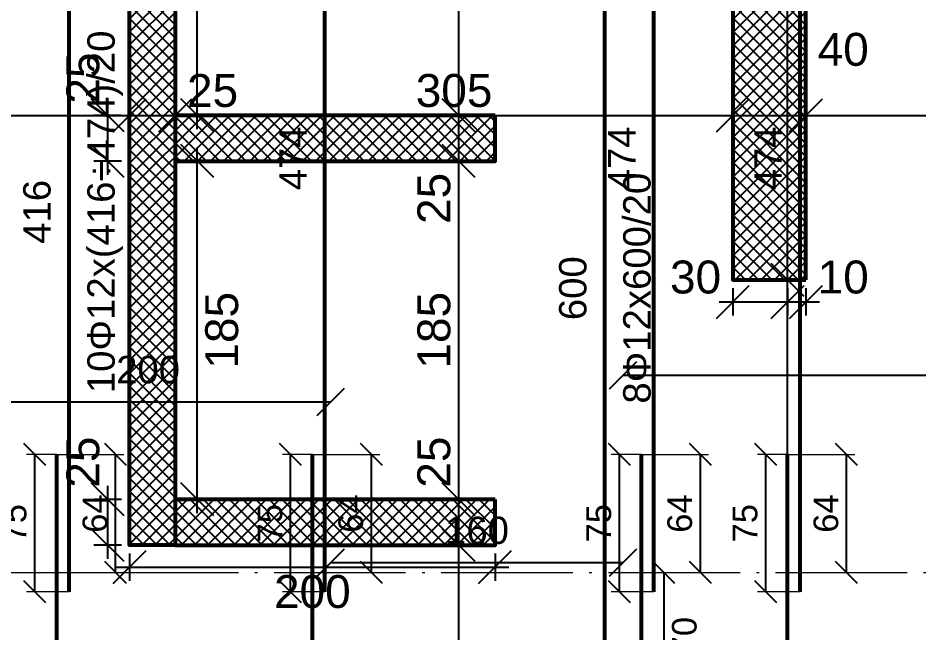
# Model space of a CAD drawing. Header units: millimetres. Extents: x -404 to 6018, y -5139 to 7890.
# Drawn here: x 4403.8 to 4896.8, y 1047 to 1383.2 of the extents above; entities that cross this region are included whole.
import ezdxf
from ezdxf.enums import TextEntityAlignment as Align

# ---------------------------------------------------------------- set-up
doc = ezdxf.new("R2010")
doc.units = ezdxf.units.MM
doc.linetypes.add('ZWCAD_ISO04W100', pattern=[30.5, 24, -3, 0.5, -3])
doc.layers.add('AXIS LINES', color=255, linetype='ZWCAD_ISO04W100', lineweight=13)
doc.layers.add('WALL', color=10, linetype='Continuous', lineweight=53)
for name, color, linetype in [('FW_DIM', 7, 'Continuous'), ('FW_WALL_HATCH', 8, 'Continuous'), ('REB_BOT_MESH_Y', 5, 'Continuous'), ('REB_BOT_MESH_Y_AXDIM', 5, 'Continuous'), ('REB_BOT_MESH_Y_LAP', 5, 'Continuous'), ('REB_BOT_MESH_Y_RANGE', 5, 'Continuous'), ('REB_BOT_MESH_Y_TEXT', 5, 'Continuous')]:
    doc.layers.add(name, color=color, linetype=linetype)
doc.styles.add('REBAR_TXT', font='arial.ttf')
doc.styles.get("Standard").update_dxf_attribs({"font": 'arial.ttf'})
doc.dimstyles.new('FW_DIM', dxfattribs={"dimtxt": 18, "dimasz": 9, "dimexe": 7.5, "dimexo": 4.5, "dimgap": 4.5, "dimtad": 1, "dimdec": 0, "dimtxsty": 'Standard', "dimtsz": 9, "dimcen": 2.5, "dimdle": 7.5, "dimclrd": 256, "dimclre": 256, "dimclrt": 7, "dimazin": 3, "dimtfac": 1, "dimtmove": 2, "dimatfit": 3})
doc.dimstyles.new('REBAR LAP', dxfattribs={"dimtxt": 13.5, "dimasz": 2.5, "dimexe": 4.5, "dimexo": 0, "dimgap": 4.5, "dimtad": 1, "dimdec": 0, "dimtxsty": 'Standard', "dimtsz": 6, "dimcen": 2.5, "dimclrd": 6, "dimclre": 6, "dimclrt": 7, "dimazin": 3, "dimtfac": 1, "dimtmove": 2, "dimatfit": 3, "dimlwd": 25, "dimlwe": 18})
doc.dimstyles.new('REBAR M-200', dxfattribs={"dimtxt": 15, "dimasz": 15, "dimexe": 25, "dimexo": 12.5, "dimgap": 10, "dimtad": 1, "dimdec": 0, "dimtxsty": 'Standard', "dimblk": 'NONE', "dimcen": 50, "dimse1": 1, "dimse2": 1, "dimclrd": 6, "dimclre": 6, "dimclrt": 7, "dimazin": 3, "dimtfac": 1, "dimtmove": 2, "dimatfit": 3, "dimldrblk": 'NONE', "dimlwd": 53})
doc.dimstyles.new('REBAR RANGE', dxfattribs={"dimtxt": 15, "dimasz": 2.5, "dimexe": 0, "dimexo": 0, "dimgap": 10, "dimtad": 1, "dimdec": 0, "dimtxsty": 'Standard', "dimtsz": 7.5, "dimcen": 2.5, "dimse1": 1, "dimse2": 1, "dimclrd": 6, "dimclre": 6, "dimclrt": 7, "dimazin": 3, "dimtfac": 1, "dimtmove": 2, "dimatfit": 3, "dimlwd": 25})

# ---------------------------------------------------------------- blocks, each defined once
blk = doc.blocks.new('*D738')
at = {"color": 6, "lineweight": 53}
blk.add_line((4824.99, 598.5), (4824.99, 1144.5), dxfattribs=at)
at = {"layer": 'Defpoints'}
for p in [(4824.99, 1144.5), (4824.99, 598.5), (4824.99, 598.5)]:
    blk.add_point(p, dxfattribs=at)
at = {"layer": 'REB_BOT_MESH_Y', "color": 7, "insert": (4807.49, 871.5), "char_height": 15, "attachment_point": 5, "rotation": 90}
blk.add_mtext('546', dxfattribs=at)
blk = doc.blocks.new('_NONE')
blk = doc.blocks.new('*D739')
at = {"color": 6, "lineweight": 53}
blk.add_line((4831.74, 1069.5), (4831.74, 1543.5), dxfattribs=at)
at = {"layer": 'Defpoints'}
for p in [(4831.74, 1543.5), (4831.74, 1069.5), (4831.74, 1069.5)]:
    blk.add_point(p, dxfattribs=at)
at = {"layer": 'REB_BOT_MESH_Y', "color": 7, "insert": (4814.24, 1306.5), "char_height": 15, "attachment_point": 5, "rotation": 90}
blk.add_mtext('474', dxfattribs=at)
blk = doc.blocks.new('_Oblique')
at = {"color": 0, "linetype": 'ByBlock', "lineweight": -2}
blk.add_line((-0.5, -0.5), (0.5, 0.5), dxfattribs=at)
blk = doc.blocks.new('*D747')
at = {"color": 6, "lineweight": 18}
for p, q in [((4824.99, 1144.5), (4808.49, 1144.5)), ((4831.74, 1069.5), (4808.49, 1069.5))]:
    blk.add_line(p, q, dxfattribs=at)
at = {"color": 6, "lineweight": 25}
blk.add_line((4812.99, 1069.5), (4812.99, 1144.5), dxfattribs=at)
at = {"layer": 'Defpoints'}
for p in [(4824.99, 1144.5), (4812.99, 1069.5), (4831.74, 1069.5)]:
    blk.add_point(p, dxfattribs=at)
at = {"layer": 'REB_BOT_MESH_Y_LAP', "color": 6, "xscale": 12, "yscale": 12, "rotation": 90}
for p in [(4812.99, 1144.5), (4812.99, 1069.5)]:
    blk.add_blockref('_OBLIQUE', p, dxfattribs=at)
at = {"layer": 'REB_BOT_MESH_Y_LAP', "color": 7, "insert": (4801.74, 1107), "char_height": 13.5, "attachment_point": 5, "rotation": 90}
blk.add_mtext('75', dxfattribs=at)
blk = doc.blocks.new('*D748')
at = {"color": 6, "lineweight": 18}
for p, q in [((4824.99, 1144.5), (4861.74, 1144.5)), ((4824.99, 1080), (4861.74, 1080))]:
    blk.add_line(p, q, dxfattribs=at)
at = {"color": 6, "lineweight": 25}
blk.add_line((4857.24, 1080), (4857.24, 1144.5), dxfattribs=at)
at = {"layer": 'Defpoints'}
for p in [(4824.99, 1144.5), (4824.99, 1080), (4857.24, 1080)]:
    blk.add_point(p, dxfattribs=at)
at = {"layer": 'REB_BOT_MESH_Y_AXDIM', "color": 6, "xscale": 12, "yscale": 12, "rotation": 90}
for p in [(4857.24, 1144.5), (4857.24, 1080)]:
    blk.add_blockref('_OBLIQUE', p, dxfattribs=at)
at = {"layer": 'REB_BOT_MESH_Y_AXDIM', "color": 7, "insert": (4845.99, 1112.25), "char_height": 13.5, "attachment_point": 5, "rotation": 90}
blk.add_mtext('64', dxfattribs=at)
blk = doc.blocks.new('*D761')
at = {"color": 6, "lineweight": 53}
blk.add_line((4724.99, 935.5), (4724.99, 1535.5), dxfattribs=at)
at = {"layer": 'Defpoints'}
for p in [(4724.99, 1535.5), (4724.99, 935.5), (4724.99, 935.5)]:
    blk.add_point(p, dxfattribs=at)
at = {"layer": 'REB_BOT_MESH_Y', "color": 7, "insert": (4707.49, 1235.5), "char_height": 15, "attachment_point": 5, "rotation": 90}
blk.add_mtext('600', dxfattribs=at)
blk = doc.blocks.new('*D768')
at = {"color": 6, "lineweight": 18}
for p, q in [((4731.74, 1080), (4761.74, 1080)), ((4731.74, 1010.5), (4761.74, 1010.5))]:
    blk.add_line(p, q, dxfattribs=at)
at = {"color": 6, "lineweight": 25}
blk.add_line((4757.24, 1080), (4757.24, 1010.5), dxfattribs=at)
at = {"layer": 'Defpoints'}
for p in [(4731.74, 1080), (4757.24, 1080), (4731.74, 1010.5)]:
    blk.add_point(p, dxfattribs=at)
at = {"layer": 'REB_BOT_MESH_Y_AXDIM', "color": 6, "xscale": 12, "yscale": 12, "rotation": 90}
for p in [(4757.24, 1080), (4757.24, 1010.5)]:
    blk.add_blockref('_OBLIQUE', p, dxfattribs=at)
at = {"layer": 'REB_BOT_MESH_Y_AXDIM', "color": 7, "insert": (4768.49, 1045.25), "char_height": 13.5, "attachment_point": 5, "rotation": 90}
blk.add_mtext('70', dxfattribs=at)
blk = doc.blocks.new('*D777')
at = {"color": 6, "lineweight": 53}
blk.add_line((4424.99, 598.5), (4424.99, 1144.5), dxfattribs=at)
at = {"layer": 'Defpoints'}
for p in [(4424.99, 1144.5), (4424.99, 598.5), (4424.99, 598.5)]:
    blk.add_point(p, dxfattribs=at)
at = {"layer": 'REB_BOT_MESH_Y', "color": 7, "insert": (4407.49, 871.5), "char_height": 15, "attachment_point": 5, "rotation": 90}
blk.add_mtext('546', dxfattribs=at)
blk = doc.blocks.new('*D778')
at = {"color": 6, "lineweight": 53}
blk.add_line((4431.74, 1069.5), (4431.74, 1485), dxfattribs=at)
at = {"layer": 'Defpoints'}
for p in [(4431.74, 1485), (4431.74, 1069.5), (4431.74, 1069.5)]:
    blk.add_point(p, dxfattribs=at)
at = {"layer": 'REB_BOT_MESH_Y', "color": 7, "insert": (4414.24, 1277.25), "char_height": 15, "attachment_point": 5, "rotation": 90}
blk.add_mtext('416', dxfattribs=at)
blk = doc.blocks.new('*D783')
at = {"color": 6, "lineweight": 18}
for p, q in [((4424.99, 1144.5), (4408.49, 1144.5)), ((4431.74, 1069.5), (4408.49, 1069.5))]:
    blk.add_line(p, q, dxfattribs=at)
at = {"color": 6, "lineweight": 25}
blk.add_line((4412.99, 1069.5), (4412.99, 1144.5), dxfattribs=at)
at = {"layer": 'Defpoints'}
for p in [(4424.99, 1144.5), (4412.99, 1069.5), (4431.74, 1069.5)]:
    blk.add_point(p, dxfattribs=at)
at = {"layer": 'REB_BOT_MESH_Y_LAP', "color": 6, "xscale": 12, "yscale": 12, "rotation": 90}
for p in [(4412.99, 1144.5), (4412.99, 1069.5)]:
    blk.add_blockref('_OBLIQUE', p, dxfattribs=at)
at = {"layer": 'REB_BOT_MESH_Y_LAP', "color": 7, "insert": (4401.74, 1107), "char_height": 13.5, "attachment_point": 5, "rotation": 90}
blk.add_mtext('75', dxfattribs=at)
blk = doc.blocks.new('*D784')
at = {"color": 6, "lineweight": 18}
for p, q in [((4424.99, 1144.5), (4461.74, 1144.5)), ((4424.99, 1080), (4461.74, 1080))]:
    blk.add_line(p, q, dxfattribs=at)
at = {"color": 6, "lineweight": 25}
blk.add_line((4457.24, 1080), (4457.24, 1144.5), dxfattribs=at)
at = {"layer": 'Defpoints'}
for p in [(4424.99, 1144.5), (4424.99, 1080), (4457.24, 1080)]:
    blk.add_point(p, dxfattribs=at)
at = {"layer": 'REB_BOT_MESH_Y_AXDIM', "color": 6, "xscale": 12, "yscale": 12, "rotation": 90}
for p in [(4457.24, 1144.5), (4457.24, 1080)]:
    blk.add_blockref('_OBLIQUE', p, dxfattribs=at)
at = {"layer": 'REB_BOT_MESH_Y_AXDIM', "color": 7, "insert": (4445.99, 1112.25), "char_height": 13.5, "attachment_point": 5, "rotation": 90}
blk.add_mtext('64', dxfattribs=at)
blk = doc.blocks.new('*D787')
at = {"color": 6, "lineweight": 53}
blk.add_line((4564.99, 598.5), (4564.99, 1144.5), dxfattribs=at)
at = {"layer": 'Defpoints'}
for p in [(4564.99, 1144.5), (4564.99, 598.5), (4564.99, 598.5)]:
    blk.add_point(p, dxfattribs=at)
at = {"layer": 'REB_BOT_MESH_Y', "color": 7, "insert": (4547.49, 871.5), "char_height": 15, "attachment_point": 5, "rotation": 90}
blk.add_mtext('546', dxfattribs=at)
blk = doc.blocks.new('*D788')
at = {"color": 6, "lineweight": 53}
blk.add_line((4571.74, 1069.5), (4571.74, 1543.5), dxfattribs=at)
at = {"layer": 'Defpoints'}
for p in [(4571.74, 1543.5), (4571.74, 1069.5), (4571.74, 1069.5)]:
    blk.add_point(p, dxfattribs=at)
at = {"layer": 'REB_BOT_MESH_Y', "color": 7, "insert": (4554.24, 1306.5), "char_height": 15, "attachment_point": 5, "rotation": 90}
blk.add_mtext('474', dxfattribs=at)
blk = doc.blocks.new('*D796')
at = {"color": 6, "lineweight": 18}
for p, q in [((4564.99, 1144.5), (4548.49, 1144.5)), ((4571.74, 1069.5), (4548.49, 1069.5))]:
    blk.add_line(p, q, dxfattribs=at)
at = {"color": 6, "lineweight": 25}
blk.add_line((4552.99, 1069.5), (4552.99, 1144.5), dxfattribs=at)
at = {"layer": 'Defpoints'}
for p in [(4564.99, 1144.5), (4552.99, 1069.5), (4571.74, 1069.5)]:
    blk.add_point(p, dxfattribs=at)
at = {"layer": 'REB_BOT_MESH_Y_LAP', "color": 6, "xscale": 12, "yscale": 12, "rotation": 90}
for p in [(4552.99, 1144.5), (4552.99, 1069.5)]:
    blk.add_blockref('_OBLIQUE', p, dxfattribs=at)
at = {"layer": 'REB_BOT_MESH_Y_LAP', "color": 7, "insert": (4541.74, 1107), "char_height": 13.5, "attachment_point": 5, "rotation": 90}
blk.add_mtext('75', dxfattribs=at)
blk = doc.blocks.new('*D797')
at = {"color": 6, "lineweight": 18}
for p, q in [((4564.99, 1144.5), (4601.74, 1144.5)), ((4564.99, 1080), (4601.74, 1080))]:
    blk.add_line(p, q, dxfattribs=at)
at = {"color": 6, "lineweight": 25}
blk.add_line((4597.24, 1080), (4597.24, 1144.5), dxfattribs=at)
at = {"layer": 'Defpoints'}
for p in [(4564.99, 1144.5), (4564.99, 1080), (4597.24, 1080)]:
    blk.add_point(p, dxfattribs=at)
at = {"layer": 'REB_BOT_MESH_Y_AXDIM', "color": 6, "xscale": 12, "yscale": 12, "rotation": 90}
for p in [(4597.24, 1144.5), (4597.24, 1080)]:
    blk.add_blockref('_OBLIQUE', p, dxfattribs=at)
at = {"layer": 'REB_BOT_MESH_Y_AXDIM', "color": 7, "insert": (4585.99, 1112.25), "char_height": 13.5, "attachment_point": 5, "rotation": 90}
blk.add_mtext('64', dxfattribs=at)
blk = doc.blocks.new('*D806')
at = {"color": 6, "lineweight": 53}
blk.add_line((4744.99, 598.5), (4744.99, 1144.5), dxfattribs=at)
at = {"layer": 'Defpoints'}
for p in [(4744.99, 1144.5), (4744.99, 598.5), (4744.99, 598.5)]:
    blk.add_point(p, dxfattribs=at)
at = {"layer": 'REB_BOT_MESH_Y', "color": 7, "insert": (4727.49, 871.5), "char_height": 15, "attachment_point": 5, "rotation": 90}
blk.add_mtext('546', dxfattribs=at)
blk = doc.blocks.new('*D807')
at = {"color": 6, "lineweight": 53}
blk.add_line((4751.74, 1069.5), (4751.74, 1543.5), dxfattribs=at)
at = {"layer": 'Defpoints'}
for p in [(4751.74, 1543.5), (4751.74, 1069.5), (4751.74, 1069.5)]:
    blk.add_point(p, dxfattribs=at)
at = {"layer": 'REB_BOT_MESH_Y', "color": 7, "insert": (4734.24, 1306.5), "char_height": 15, "attachment_point": 5, "rotation": 90}
blk.add_mtext('474', dxfattribs=at)
blk = doc.blocks.new('*D815')
at = {"color": 6, "lineweight": 18}
for p, q in [((4744.99, 1144.5), (4728.49, 1144.5)), ((4751.74, 1069.5), (4728.49, 1069.5))]:
    blk.add_line(p, q, dxfattribs=at)
at = {"color": 6, "lineweight": 25}
blk.add_line((4732.99, 1069.5), (4732.99, 1144.5), dxfattribs=at)
at = {"layer": 'Defpoints'}
for p in [(4744.99, 1144.5), (4732.99, 1069.5), (4751.74, 1069.5)]:
    blk.add_point(p, dxfattribs=at)
at = {"layer": 'REB_BOT_MESH_Y_LAP', "color": 6, "xscale": 12, "yscale": 12, "rotation": 90}
for p in [(4732.99, 1144.5), (4732.99, 1069.5)]:
    blk.add_blockref('_OBLIQUE', p, dxfattribs=at)
at = {"layer": 'REB_BOT_MESH_Y_LAP', "color": 7, "insert": (4721.74, 1107), "char_height": 13.5, "attachment_point": 5, "rotation": 90}
blk.add_mtext('75', dxfattribs=at)
blk = doc.blocks.new('*D816')
at = {"color": 6, "lineweight": 18}
for p, q in [((4744.99, 1144.5), (4781.74, 1144.5)), ((4744.99, 1080), (4781.74, 1080))]:
    blk.add_line(p, q, dxfattribs=at)
at = {"color": 6, "lineweight": 25}
blk.add_line((4777.24, 1080), (4777.24, 1144.5), dxfattribs=at)
at = {"layer": 'Defpoints'}
for p in [(4744.99, 1144.5), (4744.99, 1080), (4777.24, 1080)]:
    blk.add_point(p, dxfattribs=at)
at = {"layer": 'REB_BOT_MESH_Y_AXDIM', "color": 6, "xscale": 12, "yscale": 12, "rotation": 90}
for p in [(4777.24, 1144.5), (4777.24, 1080)]:
    blk.add_blockref('_OBLIQUE', p, dxfattribs=at)
at = {"layer": 'REB_BOT_MESH_Y_AXDIM', "color": 7, "insert": (4765.99, 1112.25), "char_height": 13.5, "attachment_point": 5, "rotation": 90}
blk.add_mtext('64', dxfattribs=at)
blk = doc.blocks.new('*D861')
at = {"color": 6, "lineweight": 25}
blk.add_line((4734.99, 1188), (5414.99, 1188), dxfattribs=at)
at = {"layer": 'Defpoints'}
for p in [(4734.99, 1188), (4734.99, 1188), (5414.99, 1188)]:
    blk.add_point(p, dxfattribs=at)
at = {"layer": 'REB_BOT_MESH_Y_RANGE', "color": 6, "xscale": 15, "yscale": 15}
for p in [(4734.99, 1188), (5414.99, 1188)]:
    blk.add_blockref('_OBLIQUE', p, dxfattribs=at)
at = {"layer": 'REB_BOT_MESH_Y_RANGE', "color": 7, "insert": (5074.99, 1205.5), "char_height": 15, "attachment_point": 5}
blk.add_mtext('680', dxfattribs=at)
blk = doc.blocks.new('*D869')
at = {"color": 6, "lineweight": 25}
blk.add_line((4374.99, 1173.38), (4574.99, 1173.38), dxfattribs=at)
at = {"layer": 'Defpoints'}
for p in [(4374.99, 1173.38), (4374.99, 1173.38), (4574.99, 1173.38)]:
    blk.add_point(p, dxfattribs=at)
at = {"layer": 'REB_BOT_MESH_Y_RANGE', "color": 6, "xscale": 15, "yscale": 15}
for p in [(4374.99, 1173.38), (4574.99, 1173.38)]:
    blk.add_blockref('_OBLIQUE', p, dxfattribs=at)
at = {"layer": 'REB_BOT_MESH_Y_RANGE', "color": 7, "insert": (4474.99, 1190.88), "char_height": 15, "attachment_point": 5}
blk.add_mtext('200', dxfattribs=at)
blk = doc.blocks.new('*D873')
at = {"color": 6, "lineweight": 25}
blk.add_line((4574.99, 1085.5), (4734.99, 1085.5), dxfattribs=at)
at = {"layer": 'Defpoints'}
for p in [(4574.99, 1085.5), (4574.99, 1085.5), (4734.99, 1085.5)]:
    blk.add_point(p, dxfattribs=at)
at = {"layer": 'REB_BOT_MESH_Y_RANGE', "color": 6, "xscale": 15, "yscale": 15}
for p in [(4574.99, 1085.5), (4734.99, 1085.5)]:
    blk.add_blockref('_OBLIQUE', p, dxfattribs=at)
at = {"layer": 'REB_BOT_MESH_Y_RANGE', "color": 7, "insert": (4654.99, 1103), "char_height": 15, "attachment_point": 5}
blk.add_mtext('160', dxfattribs=at)
blk = doc.blocks.new('*D895')
for p, q in [((4452.89, 1087.5), (4452.89, 1127.5)), ((4460.39, 1120), (4445.39, 1120)), ((4460.39, 1095), (4445.39, 1095))]:
    blk.add_line(p, q)
at = {"layer": 'Defpoints'}
for p in [(4464.89, 1120), (4452.89, 1095), (4464.89, 1095)]:
    blk.add_point(p, dxfattribs=at)
at = {"layer": 'FW_DIM', "xscale": 18, "yscale": 18, "rotation": 90}
for p in [(4452.89, 1120), (4452.89, 1095)]:
    blk.add_blockref('_OBLIQUE', p, dxfattribs=at)
at = {"layer": 'FW_DIM', "color": 7, "insert": (4439.39, 1140.4), "char_height": 18, "attachment_point": 5, "rotation": 90}
blk.add_mtext('25', dxfattribs=at)
blk = doc.blocks.new('*D896')
for p, q in [((4464.89, 1090.5), (4464.89, 1075.5)), ((4664.89, 1090.5), (4664.89, 1075.5)), ((4457.39, 1083), (4672.39, 1083))]:
    blk.add_line(p, q)
at = {"layer": 'Defpoints'}
for p in [(4464.89, 1095), (4664.89, 1095), (4464.89, 1083)]:
    blk.add_point(p, dxfattribs=at)
at = {"layer": 'FW_DIM', "xscale": 18, "yscale": 18}
for p in [(4464.89, 1083), (4664.89, 1083)]:
    blk.add_blockref('_OBLIQUE', p, dxfattribs=at)
at = {"layer": 'FW_DIM', "color": 7, "insert": (4564.89, 1069.5), "char_height": 18, "attachment_point": 5}
blk.add_mtext('200', dxfattribs=at)
blk = doc.blocks.new('*D897')
for p, q in [((4452.89, 1297.5), (4452.89, 1337.5)), ((4460.39, 1330), (4445.39, 1330)), ((4460.39, 1305), (4445.39, 1305))]:
    blk.add_line(p, q)
at = {"layer": 'Defpoints'}
for p in [(4464.89, 1330), (4452.89, 1305), (4464.89, 1305)]:
    blk.add_point(p, dxfattribs=at)
at = {"layer": 'FW_DIM', "xscale": 18, "yscale": 18, "rotation": 90}
for p in [(4452.89, 1330), (4452.89, 1305)]:
    blk.add_blockref('_OBLIQUE', p, dxfattribs=at)
at = {"layer": 'FW_DIM', "color": 7, "insert": (4439.39, 1350.4), "char_height": 18, "attachment_point": 5, "rotation": 90}
blk.add_mtext('25', dxfattribs=at)
blk = doc.blocks.new('*D898')
for p, q in [((4501.89, 1112.5), (4501.89, 1312.5)), ((4494.39, 1305), (4509.39, 1305)), ((4494.39, 1120), (4509.39, 1120))]:
    blk.add_line(p, q)
at = {"layer": 'Defpoints'}
for p in [(4489.89, 1305), (4489.89, 1120), (4501.89, 1120)]:
    blk.add_point(p, dxfattribs=at)
at = {"layer": 'FW_DIM', "xscale": 18, "yscale": 18, "rotation": 90}
for p in [(4501.89, 1305), (4501.89, 1120)]:
    blk.add_blockref('_OBLIQUE', p, dxfattribs=at)
at = {"layer": 'FW_DIM', "color": 7, "insert": (4515.39, 1212.5), "char_height": 18, "attachment_point": 5, "rotation": 90}
blk.add_mtext('185', dxfattribs=at)
blk = doc.blocks.new('*D900')
for p, q in [((4501.89, 1322.5), (4501.89, 1567.5)), ((4494.39, 1560), (4509.39, 1560)), ((4494.39, 1330), (4509.39, 1330))]:
    blk.add_line(p, q)
at = {"layer": 'Defpoints'}
for p in [(4489.89, 1560), (4489.89, 1330), (4501.89, 1330)]:
    blk.add_point(p, dxfattribs=at)
at = {"layer": 'FW_DIM', "xscale": 18, "yscale": 18, "rotation": 90}
for p in [(4501.89, 1560), (4501.89, 1330)]:
    blk.add_blockref('_OBLIQUE', p, dxfattribs=at)
at = {"layer": 'FW_DIM', "color": 7, "insert": (4515.39, 1445), "char_height": 18, "attachment_point": 5, "rotation": 90}
blk.add_mtext('230', dxfattribs=at)
blk = doc.blocks.new('*D917')
for p, q in [((4794.99, 1235.5), (4794.99, 1220.5)), ((4824.99, 1235.5), (4824.99, 1220.5)), ((4787.49, 1228), (4832.49, 1228))]:
    blk.add_line(p, q)
at = {"layer": 'Defpoints'}
for p in [(4794.99, 1240), (4824.99, 1240), (4794.99, 1228)]:
    blk.add_point(p, dxfattribs=at)
at = {"layer": 'FW_DIM', "xscale": 18, "yscale": 18}
for p in [(4794.99, 1228), (4824.99, 1228)]:
    blk.add_blockref('_OBLIQUE', p, dxfattribs=at)
at = {"layer": 'FW_DIM', "color": 7, "insert": (4774.59, 1241.5), "char_height": 18, "attachment_point": 5}
blk.add_mtext('30', dxfattribs=at)
blk = doc.blocks.new('*D918')
for p, q in [((4824.99, 1235.5), (4824.99, 1220.5)), ((4834.99, 1235.5), (4834.99, 1220.5)), ((4817.49, 1228), (4842.49, 1228))]:
    blk.add_line(p, q)
at = {"layer": 'Defpoints'}
for p in [(4824.99, 1240), (4834.99, 1240), (4824.99, 1228)]:
    blk.add_point(p, dxfattribs=at)
at = {"layer": 'FW_DIM', "xscale": 18, "yscale": 18}
for p in [(4824.99, 1228), (4834.99, 1228)]:
    blk.add_blockref('_OBLIQUE', p, dxfattribs=at)
at = {"layer": 'FW_DIM', "color": 7, "insert": (4855.39, 1241.5), "char_height": 18, "attachment_point": 5}
blk.add_mtext('10', dxfattribs=at)
blk = doc.blocks.new('*D980')
for p, q in [((3819.99, 1334.5), (3819.99, 1337.5)), ((4464.89, 1334.5), (4464.89, 1337.5)), ((3812.49, 1330), (4472.39, 1330))]:
    blk.add_line(p, q)
at = {"layer": 'Defpoints'}
for p in [(3819.99, 1330), (3819.99, 1330), (4464.89, 1330)]:
    blk.add_point(p, dxfattribs=at)
at = {"layer": 'FW_DIM', "xscale": 18, "yscale": 18}
for p in [(3819.99, 1330), (4464.89, 1330)]:
    blk.add_blockref('_OBLIQUE', p, dxfattribs=at)
at = {"layer": 'FW_DIM', "color": 7, "insert": (4142.44, 1343.5), "char_height": 18, "attachment_point": 5}
blk.add_mtext('645', dxfattribs=at)
blk = doc.blocks.new('*D981')
for p, q in [((4464.89, 1334.5), (4464.89, 1337.5)), ((4489.89, 1334.5), (4489.89, 1337.5)), ((4457.39, 1330), (4497.39, 1330))]:
    blk.add_line(p, q)
at = {"layer": 'Defpoints'}
for p in [(4464.89, 1330), (4464.89, 1330), (4489.89, 1330)]:
    blk.add_point(p, dxfattribs=at)
at = {"layer": 'FW_DIM', "xscale": 18, "yscale": 18}
for p in [(4464.89, 1330), (4489.89, 1330)]:
    blk.add_blockref('_OBLIQUE', p, dxfattribs=at)
at = {"layer": 'FW_DIM', "color": 7, "insert": (4510.29, 1343.5), "char_height": 18, "attachment_point": 5}
blk.add_mtext('25', dxfattribs=at)
blk = doc.blocks.new('*D982')
for p, q in [((4489.89, 1334.5), (4489.89, 1337.5)), ((4794.99, 1334.5), (4794.99, 1337.5)), ((4482.39, 1330), (4802.49, 1330))]:
    blk.add_line(p, q)
at = {"layer": 'Defpoints'}
for p in [(4489.89, 1330), (4489.89, 1330), (4794.99, 1330)]:
    blk.add_point(p, dxfattribs=at)
at = {"layer": 'FW_DIM', "xscale": 18, "yscale": 18}
for p in [(4489.89, 1330), (4794.99, 1330)]:
    blk.add_blockref('_OBLIQUE', p, dxfattribs=at)
at = {"layer": 'FW_DIM', "color": 7, "insert": (4642.44, 1343.5), "char_height": 18, "attachment_point": 5}
blk.add_mtext('305', dxfattribs=at)
blk = doc.blocks.new('*D983')
for p, q in [((4794.99, 1334.5), (4794.99, 1337.5)), ((4834.99, 1334.5), (4834.99, 1337.5)), ((4787.49, 1330), (4842.49, 1330))]:
    blk.add_line(p, q)
at = {"layer": 'Defpoints'}
for p in [(4794.99, 1330), (4794.99, 1330), (4834.99, 1330)]:
    blk.add_point(p, dxfattribs=at)
at = {"layer": 'FW_DIM', "xscale": 18, "yscale": 18}
for p in [(4794.99, 1330), (4834.99, 1330)]:
    blk.add_blockref('_OBLIQUE', p, dxfattribs=at)
at = {"layer": 'FW_DIM', "color": 7, "insert": (4855.39, 1366), "char_height": 18, "attachment_point": 5}
blk.add_mtext('40', dxfattribs=at)
blk = doc.blocks.new('*D984')
for p, q in [((4834.99, 1334.5), (4834.99, 1337.5)), ((5249.99, 1334.5), (5249.99, 1337.5)), ((4827.49, 1330), (5257.49, 1330))]:
    blk.add_line(p, q)
at = {"layer": 'Defpoints'}
for p in [(4834.99, 1330), (4834.99, 1330), (5249.99, 1330)]:
    blk.add_point(p, dxfattribs=at)
at = {"layer": 'FW_DIM', "xscale": 18, "yscale": 18}
for p in [(4834.99, 1330), (5249.99, 1330)]:
    blk.add_blockref('_OBLIQUE', p, dxfattribs=at)
at = {"layer": 'FW_DIM', "color": 7, "insert": (5042.49, 1343.5), "char_height": 18, "attachment_point": 5}
blk.add_mtext('415', dxfattribs=at)
blk = doc.blocks.new('*D1031')
for p, q in [((4644.99, 497.5), (4644.99, 1102.5)), ((4640.49, 1095), (4637.49, 1095)), ((4640.49, 505), (4637.49, 505))]:
    blk.add_line(p, q)
at = {"layer": 'Defpoints'}
for p in [(4644.99, 1095), (4644.99, 505), (4644.99, 505)]:
    blk.add_point(p, dxfattribs=at)
at = {"layer": 'FW_DIM', "xscale": 18, "yscale": 18, "rotation": 90}
for p in [(4644.99, 1095), (4644.99, 505)]:
    blk.add_blockref('_OBLIQUE', p, dxfattribs=at)
at = {"layer": 'FW_DIM', "color": 7, "insert": (4631.49, 800), "char_height": 18, "attachment_point": 5, "rotation": 90}
blk.add_mtext('590', dxfattribs=at)
blk = doc.blocks.new('*D1032')
for p, q in [((4644.99, 1087.5), (4644.99, 1127.5)), ((4640.49, 1120), (4637.49, 1120)), ((4640.49, 1095), (4637.49, 1095))]:
    blk.add_line(p, q)
at = {"layer": 'Defpoints'}
for p in [(4644.99, 1120), (4644.99, 1095), (4644.99, 1095)]:
    blk.add_point(p, dxfattribs=at)
at = {"layer": 'FW_DIM', "xscale": 18, "yscale": 18, "rotation": 90}
for p in [(4644.99, 1120), (4644.99, 1095)]:
    blk.add_blockref('_OBLIQUE', p, dxfattribs=at)
at = {"layer": 'FW_DIM', "color": 7, "insert": (4631.49, 1140.4), "char_height": 18, "attachment_point": 5, "rotation": 90}
blk.add_mtext('25', dxfattribs=at)
blk = doc.blocks.new('*D1033')
for p, q in [((4644.99, 1112.5), (4644.99, 1312.5)), ((4640.49, 1305), (4637.49, 1305)), ((4640.49, 1120), (4637.49, 1120))]:
    blk.add_line(p, q)
at = {"layer": 'Defpoints'}
for p in [(4644.99, 1305), (4644.99, 1120), (4644.99, 1120)]:
    blk.add_point(p, dxfattribs=at)
at = {"layer": 'FW_DIM', "xscale": 18, "yscale": 18, "rotation": 90}
for p in [(4644.99, 1305), (4644.99, 1120)]:
    blk.add_blockref('_OBLIQUE', p, dxfattribs=at)
at = {"layer": 'FW_DIM', "color": 7, "insert": (4631.49, 1212.5), "char_height": 18, "attachment_point": 5, "rotation": 90}
blk.add_mtext('185', dxfattribs=at)
blk = doc.blocks.new('*D1034')
for p, q in [((4644.99, 1297.5), (4644.99, 1337.5)), ((4640.49, 1330), (4637.49, 1330)), ((4640.49, 1305), (4637.49, 1305))]:
    blk.add_line(p, q)
at = {"layer": 'Defpoints'}
for p in [(4644.99, 1330), (4644.99, 1305), (4644.99, 1305)]:
    blk.add_point(p, dxfattribs=at)
at = {"layer": 'FW_DIM', "xscale": 18, "yscale": 18, "rotation": 90}
for p in [(4644.99, 1330), (4644.99, 1305)]:
    blk.add_blockref('_OBLIQUE', p, dxfattribs=at)
at = {"layer": 'FW_DIM', "color": 7, "insert": (4631.49, 1284.6), "char_height": 18, "attachment_point": 5, "rotation": 90}
blk.add_mtext('25', dxfattribs=at)
blk = doc.blocks.new('*D1035')
for p, q in [((4644.99, 1322.5), (4644.99, 1957.5)), ((4640.49, 1950), (4637.49, 1950)), ((4640.49, 1330), (4637.49, 1330))]:
    blk.add_line(p, q)
at = {"layer": 'Defpoints'}
for p in [(4644.99, 1950), (4644.99, 1330), (4644.99, 1330)]:
    blk.add_point(p, dxfattribs=at)
at = {"layer": 'FW_DIM', "xscale": 18, "yscale": 18, "rotation": 90}
for p in [(4644.99, 1950), (4644.99, 1330)]:
    blk.add_blockref('_OBLIQUE', p, dxfattribs=at)
at = {"layer": 'FW_DIM', "color": 7, "insert": (4631.49, 1640), "char_height": 18, "attachment_point": 5, "rotation": 90}
blk.add_mtext('620', dxfattribs=at)
blk = doc.blocks.new('*D1040')
for p, q in [((4824.99, 672.5), (4824.99, 1247.5)), ((4820.49, 1240), (4817.49, 1240)), ((4820.49, 680), (4817.49, 680))]:
    blk.add_line(p, q)
at = {"layer": 'Defpoints'}
for p in [(4824.99, 1240), (4824.99, 680), (4824.99, 680)]:
    blk.add_point(p, dxfattribs=at)
at = {"layer": 'FW_DIM', "xscale": 18, "yscale": 18, "rotation": 90}
for p in [(4824.99, 1240), (4824.99, 680)]:
    blk.add_blockref('_OBLIQUE', p, dxfattribs=at)
at = {"layer": 'FW_DIM', "color": 7, "insert": (4811.49, 960), "char_height": 18, "attachment_point": 5, "rotation": 90}
blk.add_mtext('560', dxfattribs=at)
blk = doc.blocks.new('*D1041')
for p, q in [((4824.99, 1232.5), (4824.99, 1547.5)), ((4820.49, 1540), (4817.49, 1540)), ((4820.49, 1240), (4817.49, 1240))]:
    blk.add_line(p, q)
at = {"layer": 'Defpoints'}
for p in [(4824.99, 1540), (4824.99, 1240), (4824.99, 1240)]:
    blk.add_point(p, dxfattribs=at)
at = {"layer": 'FW_DIM', "xscale": 18, "yscale": 18, "rotation": 90}
for p in [(4824.99, 1540), (4824.99, 1240)]:
    blk.add_blockref('_OBLIQUE', p, dxfattribs=at)
at = {"layer": 'FW_DIM', "color": 7, "insert": (4788.99, 1567.6), "char_height": 18, "attachment_point": 5, "rotation": 90}
blk.add_mtext('300', dxfattribs=at)

msp = doc.modelspace()

# ---------------------------------------------------------------- hatches: boundary and pattern name
at = {"layer": 'FW_WALL_HATCH'}
h = msp.add_hatch(dxfattribs=at)
h.set_pattern_fill('ANSI37', scale=1.6)
h.paths.add_polyline_path([(4664.89, 1095), (4489.89, 1095), (4464.89, 1095), (4464.89, 1560), (4489.89, 1560), (4489.89, 1330), (4664.89, 1330), (4664.89, 1305), (4489.89, 1305), (4489.89, 1120), (4664.89, 1120), (4664.89, 1095)])
h = msp.add_hatch(dxfattribs=at)
h.set_pattern_fill('ANSI37', scale=1.6)
h.paths.add_polyline_path([(4834.99, 1240), (4794.99, 1240), (4794.99, 1540), (4834.99, 1540), (4834.99, 1240)])

# ---------------------------------------------------------------- linework, layer by layer
at = {"layer": 'AXIS LINES', "color": 0, "ltscale": 3}
for points in [[(4644.99, 3140.04), (4644.99, -400.07)], [(4824.99, 3140.04), (4824.99, -400.07)], [(3482.41, 1330), (5897.4, 1330)], [(3537.41, 1080), (5952.4, 1080)]]:
    msp.add_lwpolyline(points, dxfattribs=at)
at = {"layer": 'WALL', "ltscale": 0.08}
for points in [[(4464.89, 1560), (4489.89, 1560), (4489.89, 1095), (4464.89, 1095)], [(4664.89, 1330), (4489.89, 1330), (4489.89, 1305), (4664.89, 1305)], [(4664.89, 1120), (4489.89, 1120), (4489.89, 1095), (4664.89, 1095)]]:
    msp.add_lwpolyline(points, close=True, dxfattribs=at)
msp.add_lwpolyline([(4834.99, 1240), (4834.99, 1540), (4794.99, 1540), (4794.99, 1240), (4834.99, 1240)], dxfattribs=at)

# ---------------------------------------------------------------- texts
at = {"layer": 'REB_BOT_MESH_Y_TEXT', "color": 7, "style": 'REBAR_TXT'}
for s, p in [('10Φ12x(416÷474)/20', (4441.74, 1277.25)), ('8Φ12x600/20', (4734.99, 1235.5))]:
    msp.add_text(s, height=15, rotation=90, dxfattribs=at).set_placement(p, align=Align.TOP_CENTER)

# ---------------------------------------------------------------- dimensions: what is measured, and where the dimension line sits
at = {"layer": 'FW_DIM'}
for base, p1, p2, text, picture, middle in [((4644.99, 1330), (4644.99, 1330), (4644.99, 1950), '620', '*D1035', (4631.49, 1640)), ((4824.99, 1240), (4824.99, 1240), (4824.99, 1540), '300', '*D1041', (4788.99, 1567.6)), ((4501.89, 1330), (4489.89, 1330), (4489.89, 1560), '230', '*D900', (4515.39, 1445)), ((4452.89, 1305), (4464.89, 1305), (4464.89, 1330), '25', '*D897', (4439.39, 1350.4)), ((4644.99, 1305), (4644.99, 1305), (4644.99, 1330), '25', '*D1034', (4631.49, 1284.6)), ((4501.89, 1120), (4489.89, 1120), (4489.89, 1305), '185', '*D898', (4515.39, 1212.5)), ((4644.99, 1120), (4644.99, 1120), (4644.99, 1305), '185', '*D1033', (4631.49, 1212.5)), ((4824.99, 680), (4824.99, 680), (4824.99, 1240), '560', '*D1040', (4811.49, 960)), ((4452.89, 1095), (4464.89, 1095), (4464.89, 1120), '25', '*D895', (4439.39, 1140.4)), ((4644.99, 1095), (4644.99, 1095), (4644.99, 1120), '25', '*D1032', (4631.49, 1140.4)), ((4644.99, 505), (4644.99, 505), (4644.99, 1095), '590', '*D1031', (4631.49, 800))]:
    dim = msp.add_linear_dim(base=base, p1=p1, p2=p2, angle=90, text=text, dimstyle='FW_DIM', override={"dimtmove": 2}, dxfattribs=at)
    dim.commit()
    dim.dimension.update_dxf_attribs({"geometry": picture, "text_midpoint": middle, "dimtype": 160})
for base, p1, p2, text, picture, middle in [((4794.99, 1330), (4794.99, 1330), (4834.99, 1330), '40', '*D983', (4855.39, 1366)), ((3819.99, 1330), (3819.99, 1330), (4464.89, 1330), '645', '*D980', (4142.44, 1343.5)), ((4464.89, 1330), (4464.89, 1330), (4489.89, 1330), '25', '*D981', (4510.29, 1343.5)), ((4489.89, 1330), (4489.89, 1330), (4794.99, 1330), '305', '*D982', (4642.44, 1343.5)), ((4834.99, 1330), (4834.99, 1330), (5249.99, 1330), '415', '*D984', (5042.49, 1343.5)), ((4794.99, 1228), (4794.99, 1240), (4824.99, 1240), '30', '*D917', (4774.59, 1241.5)), ((4824.99, 1228), (4824.99, 1240), (4834.99, 1240), '10', '*D918', (4855.39, 1241.5)), ((4464.89, 1083), (4464.89, 1095), (4664.89, 1095), '200', '*D896', (4564.89, 1069.5))]:
    dim = msp.add_linear_dim(base=base, p1=p1, p2=p2, text=text, dimstyle='FW_DIM', override={"dimtmove": 2}, dxfattribs=at)
    dim.commit()
    dim.dimension.update_dxf_attribs({"geometry": picture, "text_midpoint": middle, "dimtype": 160})
at = {"layer": 'REB_BOT_MESH_Y'}
for base, p1, p2, picture, middle in [((4571.74, 1069.5), (4571.74, 1069.5), (4571.74, 1543.5), '*D788', (4554.24, 1306.5)), ((4751.74, 1069.5), (4751.74, 1069.5), (4751.74, 1543.5), '*D807', (4734.24, 1306.5)), ((4831.74, 1069.5), (4831.74, 1069.5), (4831.74, 1543.5), '*D739', (4814.24, 1306.5)), ((4724.99, 935.5), (4724.99, 935.5), (4724.99, 1535.5), '*D761', (4707.49, 1235.5)), ((4431.73693601, 1069.5), (4431.73693601, 1069.5), (4431.73693601, 1485), '*D778', (4414.23693601, 1277.25)), ((4424.99, 598.5), (4424.99, 598.5), (4424.99, 1144.5), '*D777', (4407.49, 871.5)), ((4564.99, 598.5), (4564.99, 598.5), (4564.99, 1144.5), '*D787', (4547.49, 871.5)), ((4744.99, 598.5), (4744.99, 598.5), (4744.99, 1144.5), '*D806', (4727.49, 871.5)), ((4824.99, 598.5), (4824.99, 598.5), (4824.99, 1144.5), '*D738', (4807.49, 871.5))]:
    dim = msp.add_linear_dim(base=base, p1=p1, p2=p2, angle=90, dimstyle='REBAR M-200', dxfattribs=at)
    dim.commit()
    dim.dimension.update_dxf_attribs({"geometry": picture, "text_midpoint": middle})
at = {"layer": 'REB_BOT_MESH_Y_AXDIM'}
for base, p1, p2, picture, middle in [((4457.23693601, 1080), (4424.98693601, 1080), (4424.98693601, 1144.5), '*D784', (4445.98693601, 1112.25)), ((4597.23693601, 1080), (4564.98693601, 1080), (4564.98693601, 1144.5), '*D797', (4585.98693601, 1112.25)), ((4777.23693601, 1080), (4744.98693601, 1080), (4744.98693601, 1144.5), '*D816', (4765.98693601, 1112.25)), ((4857.23693601, 1080), (4824.98693601, 1080), (4824.98693601, 1144.5), '*D748', (4845.98693601, 1112.25)), ((4757.23693601, 1080), (4731.73693601, 1080), (4731.73693601, 1010.5), '*D768', (4768.48693601, 1045.25))]:
    dim = msp.add_linear_dim(base=base, p1=p1, p2=p2, angle=90, dimstyle='REBAR LAP', dxfattribs=at)
    dim.commit()
    dim.dimension.update_dxf_attribs({"geometry": picture, "text_midpoint": middle})
at = {"layer": 'REB_BOT_MESH_Y_LAP'}
for base, p1, p2, picture, middle in [((4412.99, 1069.5), (4431.74, 1069.5), (4424.99, 1144.5), '*D783', (4401.74, 1107)), ((4552.99, 1069.5), (4571.74, 1069.5), (4564.99, 1144.5), '*D796', (4541.74, 1107)), ((4732.99, 1069.5), (4751.74, 1069.5), (4744.99, 1144.5), '*D815', (4721.74, 1107)), ((4812.99, 1069.5), (4831.74, 1069.5), (4824.99, 1144.5), '*D747', (4801.74, 1107))]:
    dim = msp.add_linear_dim(base=base, p1=p1, p2=p2, angle=90, dimstyle='REBAR LAP', dxfattribs=at)
    dim.commit()
    dim.dimension.update_dxf_attribs({"geometry": picture, "text_midpoint": middle})
at = {"layer": 'REB_BOT_MESH_Y_RANGE'}
for base, p1, p2, picture, middle in [((4734.99, 1188), (4734.99, 1188), (5414.99, 1188), '*D861', (5074.99, 1205.5)), ((4374.99, 1173.38), (4374.99, 1173.38), (4574.99, 1173.38), '*D869', (4474.99, 1190.88)), ((4574.99, 1085.5), (4574.99, 1085.5), (4734.99, 1085.5), '*D873', (4654.99, 1103))]:
    dim = msp.add_linear_dim(base=base, p1=p1, p2=p2, dimstyle='REBAR RANGE', dxfattribs=at)
    dim.commit()
    dim.dimension.update_dxf_attribs({"geometry": picture, "text_midpoint": middle})

doc.saveas('drawing.dxf')
